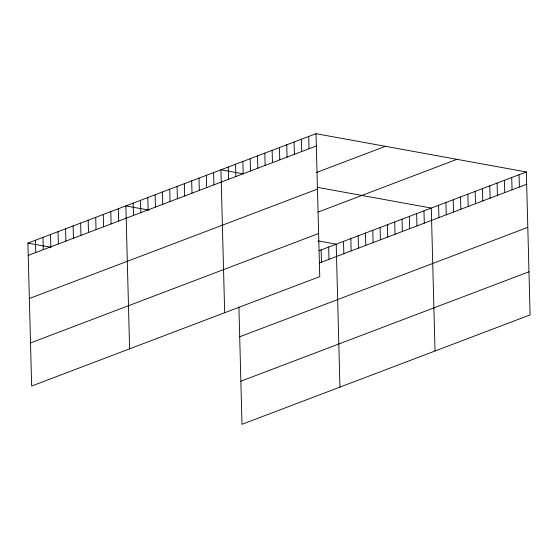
<?xml version="1.0" encoding="UTF-8"?>
<svg xmlns="http://www.w3.org/2000/svg" width="558" height="558" viewBox="0 0 558 558"><rect width="100%" height="100%" fill="white"/><g stroke="black" fill="none" stroke-linecap="round" stroke-linejoin="round"><path stroke-width="0.84" d="M316.009 133.69L319.755 276.622L31.646 386.038L27.9 243.107L316.009 133.69L526.354 171.962L530.1 314.893L241.991 424.31L238.915 306.935M28.221 255.397L316.33 145.98M316.351 172.548L385.425 146.315M29.351 298.509L317.46 189.092M317.983 212.103L456.939 159.33M30.516 342.926L318.625 233.509M318.876 250.758L526.354 171.962M319.197 263.055L526.682 184.252M239.696 336.781L527.805 227.364M240.861 381.205L528.97 271.781M243.246 173.852L220.933 169.792L224.679 312.724M317.167 187.307L431.278 208.071L435.024 351.003M148.993 210.115L125.857 205.902L129.602 348.834M318.025 240.868L336.202 244.181L339.948 387.113M27.9 243.107L51.036 247.32M519.045 174.738L519.365 187.028M511.728 177.514L512.049 189.811M504.418 180.297L504.739 192.587M497.101 183.073L497.422 195.363M489.791 185.849L490.112 198.139M482.475 188.625L482.796 200.922M475.165 191.408L475.486 203.698M467.848 194.184L468.169 206.474M460.538 196.96L460.859 209.25M453.222 199.736L453.542 212.026M445.905 202.512L446.233 214.809M438.595 205.295L438.916 217.585M423.968 210.847L424.289 223.137M416.652 213.623L416.972 225.913M409.342 216.406L409.663 228.696M402.025 219.182L402.346 231.472M394.715 221.958L395.036 234.248M387.398 224.734L387.719 237.024M380.089 227.511L380.41 239.807M372.772 230.294L373.093 242.584M365.462 233.07L365.783 245.36M358.145 235.846L358.466 248.136M350.829 238.622L351.156 250.912M343.519 241.398L343.84 253.695M328.669 247.041L328.99 259.331M321.136 249.9L321.457 262.19M308.7 136.466L309.02 148.756M301.383 139.242L301.704 151.532M294.066 142.018L294.394 154.308M286.756 144.794L287.077 157.091M279.439 147.577L279.76 159.867M272.13 150.353L272.45 162.643M264.813 153.129L265.134 165.419M257.503 155.905L257.824 168.195M250.186 158.688L250.507 170.978M242.876 161.464L243.197 173.754M235.56 164.24L235.881 176.53M228.25 167.016L228.571 179.306M213.623 172.575L213.944 184.865M206.307 175.352L206.627 187.641M198.99 178.128L199.318 190.417M191.68 180.904L192.001 193.194M184.363 183.68L184.691 195.977M177.053 186.463L177.374 198.753M169.737 189.239L170.057 201.529M162.427 192.015L162.748 204.305M155.11 194.791L155.431 207.088M147.8 197.574L148.121 209.864M140.483 200.35L140.804 212.64M133.174 203.126L133.495 215.416M118.324 208.769L118.645 221.059M110.784 211.628L111.112 223.918M103.251 214.488L103.572 226.778M95.718 217.348L96.039 229.645M88.178 220.215L88.506 232.505M80.645 223.074L80.966 235.364M73.112 225.934L73.433 238.224M65.579 228.801L65.9 241.091M58.039 231.661L58.36 243.951M50.506 234.52L50.827 246.81M42.973 237.38L43.294 249.677M35.433 240.247L35.754 252.537"/></g></svg>
